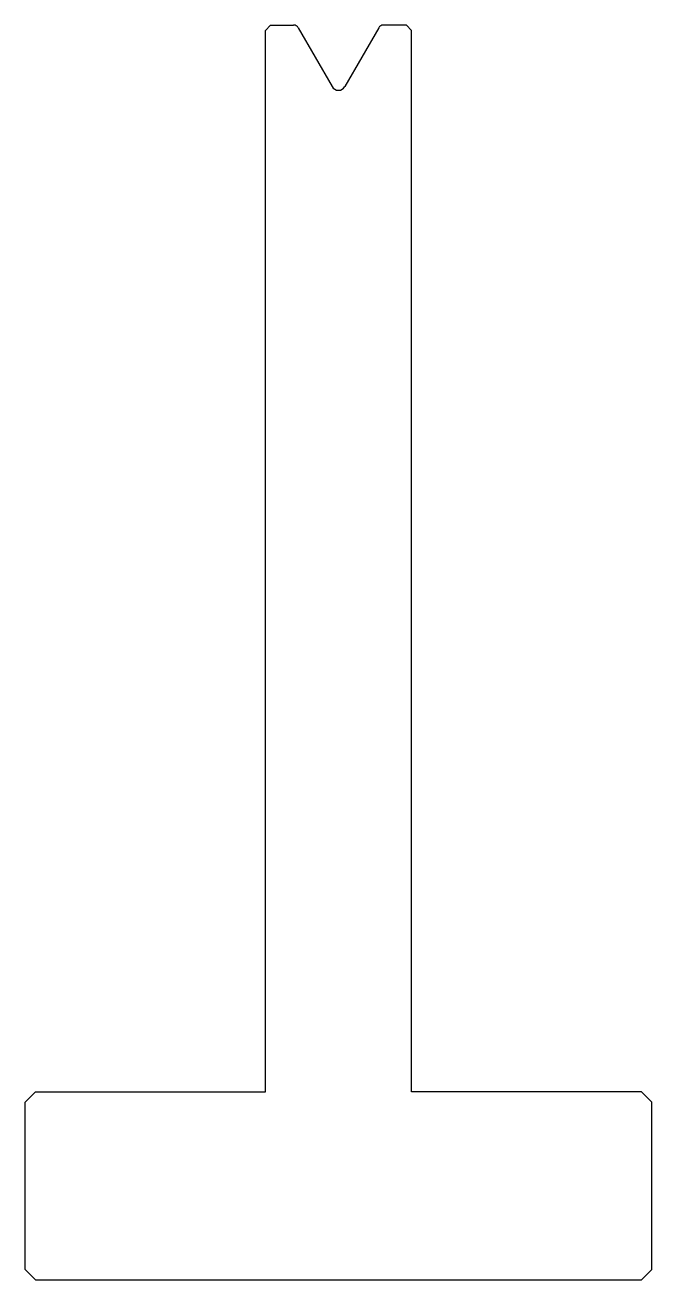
# Model space of a CAD drawing. Extents: x 36 to 96, y 14 to 134.
import ezdxf

# ---------------------------------------------------------------- set-up
doc = ezdxf.new("R2010")
doc.units = 0
doc.header["$LTSCALE"] = 25.4
doc.layers.add('PREDEFINITO', color=7, linetype='CONTINUOUS')

msp = doc.modelspace()

# ---------------------------------------------------------------- linework, layer by layer
at = {"layer": 'PREDEFINITO', "color": 7, "linetype": 'CONTINUOUS'}
for p, q in [((58.71, 133.65), (59.21, 134.15)), ((58.71, 32.15), (58.71, 133.65)), ((59.21, 134.15), (61.42, 134.15)), ((61.86, 133.9), (65.11, 128.27)), ((69.57, 133.9), (66.32, 128.27)), ((72.21, 134.15), (70, 134.15)), ((72.21, 134.15), (72.71, 133.65)), ((72.71, 32.15), (72.71, 133.65)), ((36.71, 32.15), (35.71, 31.15)), ((36.71, 32.15), (58.71, 32.15)), ((94.71, 32.15), (72.71, 32.15)), ((95.71, 31.15), (94.71, 32.15)), ((35.71, 15.15), (35.71, 31.15)), ((95.71, 15.15), (95.71, 31.15)), ((35.71, 15.15), (36.71, 14.15)), ((94.71, 14.15), (95.71, 15.15)), ((36.71, 14.15), (94.71, 14.15))]:
    msp.add_line(p, q, dxfattribs=at)
for centre, radius, start, end in [((61.42, 133.65), 0.5, 30, 90), ((70, 133.65), 0.5, 90, 150), ((65.71, 128.62), 0.7, 210, 330)]:
    msp.add_arc(centre, radius, start, end, dxfattribs=at)

doc.saveas('drawing.dxf')
